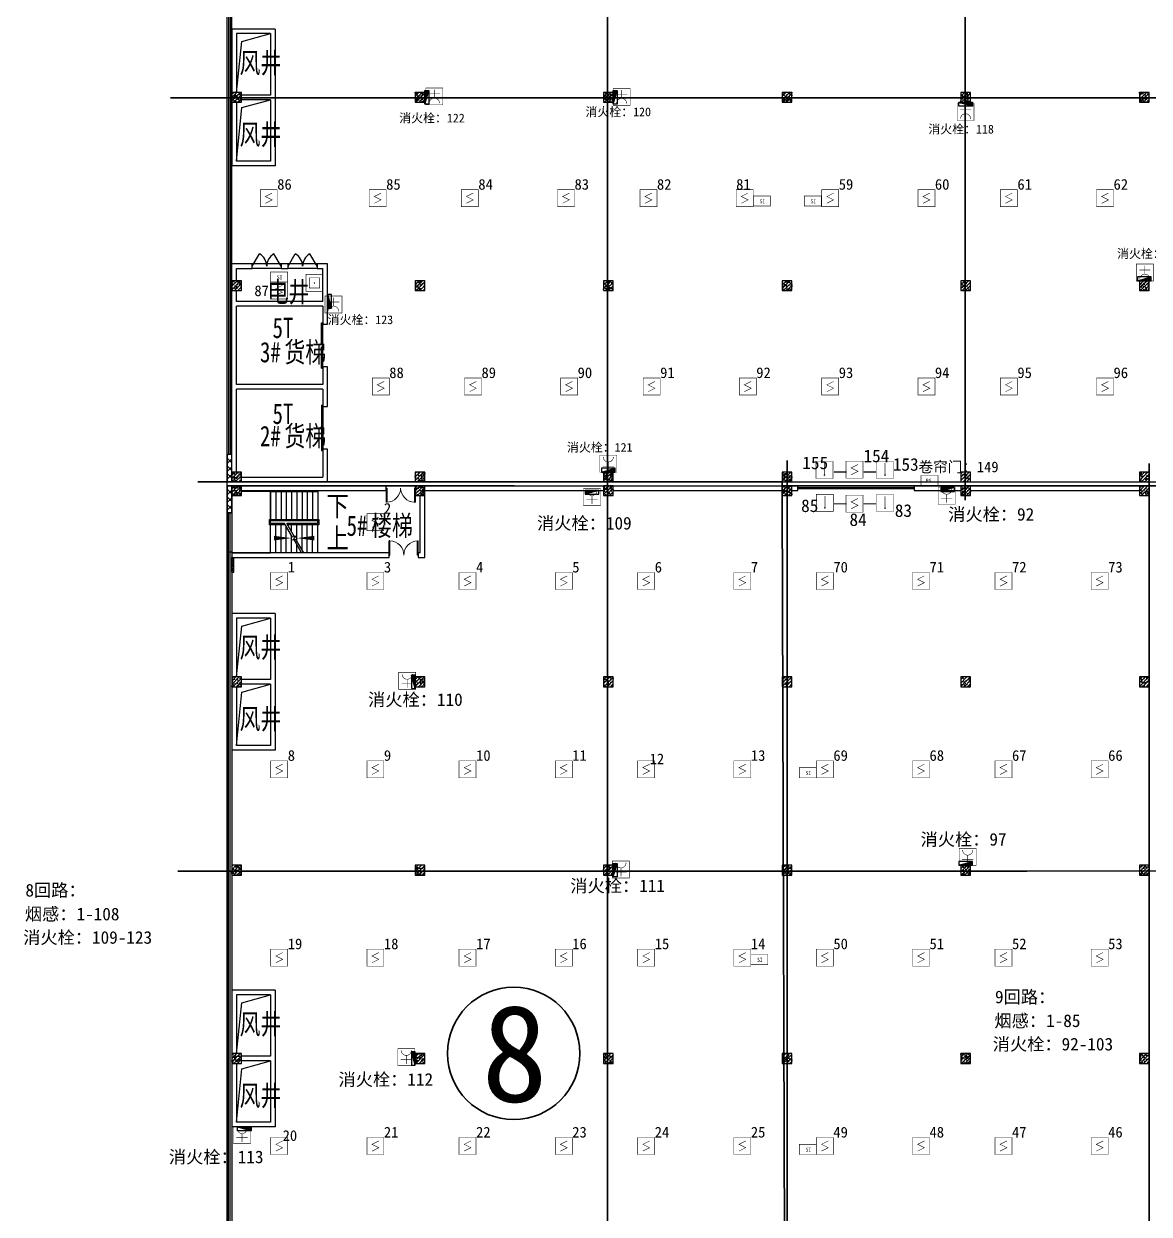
# Model space of a CAD drawing. Header units: millimetres. Extents: x -633009578 to 5705885, y -633235091 to 2571734.
# Drawn here: x 3271712 to 3329670, y 1886182 to 1947487 of the extents above; entities that cross this region are included whole.
import ezdxf

# ---------------------------------------------------------------- set-up
doc = ezdxf.new("R2010")
doc.units = ezdxf.units.MM
doc.header["$LTSCALE"] = 1000
doc.header["$MEASUREMENT"] = 0
doc.linetypes.add('DASH', pattern=[0.35, 0.25, -0.1])
doc.layers.get('0').update_dxf_attribs({"color": 9})
for name, color, linetype in [('000000000000电气', 7, 'Continuous'), ('3T_WOOD', 21, 'Continuous'), ('A-COLUM(柱)', 255, 'Continuous'), ('A-DOOR(门）', 4, 'Continuous'), ('A-F-AREA(计算)', 5, 'Continuous'), ('A-FLOR(看线)', 8, 'Continuous'), ('A-HATH(填充)', 8, 'Continuous'), ('A-OTHER(其它)', 192, 'Continuous'), ('A-STAR(楼梯)', 51, 'Continuous'), ('A-TEXT(房间)', 243, 'Continuous'), ('A-WALL(墙)', 255, 'Continuous'), ('A-WINDOW（窗）', 4, 'Continuous'), ('DIM_SYMB', 3, 'Continuous'), ('EQUIP_消火栓', 7, 'Continuous'), ('PUB_TEXT', 7, 'Continuous'), ('WALL', 9, 'Continuous'), ('设备-消防', 3, 'Continuous'), ('设备-照明', 3, 'Continuous')]:
    doc.layers.add(name, color=color, linetype=linetype)
doc.styles.add('_TCH', font='simhei.ttf', dxfattribs={"width": 0.75, "bigfont": 'hztxt.shx'})
doc.styles.add('_TCH_DIM', font='simhei.ttf', dxfattribs={"width": 0.8, "bigfont": 'hztxt.shx'})
doc.styles.add('IDQSTYLE', font='simhei.ttf', dxfattribs={"width": 0.707, "bigfont": 'hztxt.shx'})
doc.styles.get("Standard").update_dxf_attribs({"font": 'simhei.ttf', "bigfont": 'hztxt.shx'})
doc.styles.add('宋体', font='simhei.ttf')
pattern_1 = [(45, (850121.4751960391, 677977.5160347573), (-200.0002033111466, 200.0002033111467), []), (135, (850121.4751960391, 677977.5160347573), (-200.0002033111467, -200.0002033111466), [])]

# ---------------------------------------------------------------- blocks, each defined once
blk = doc.blocks.new('HC001224')
at = {"color": 0, "linetype": 'Continuous', "const_width": 0.2}
blk.add_lwpolyline([(-3.125, 3.125), (3.125, 3.125), (3.125, -3.125), (-3.125, -3.125)], close=True, dxfattribs=at)
blk.add_lwpolyline([(1.25, 1.875), (-1.25, 0.625), (1.25, -0.625), (-1.25, -1.875)], dxfattribs=at)
at = {"color": 0, "style": 'IDQSTYLE', "width": 0.7}
blk.add_attdef('PSFHATT', (5.125, -3.125), '', height=2.5, dxfattribs=at)
blk = doc.blocks.new('HC001552')
at = {"color": 0, "linetype": 'Continuous', "const_width": 0.2}
blk.add_lwpolyline([(-3.125, 3.125), (3.125, 3.125), (3.125, -3.125), (-3.125, -3.125)], close=True, dxfattribs=at)
blk.add_lwpolyline([(-1.875, 2.5, 0.1989123673796508), (-1.325825214724788, 1.174174785275256, 0.1989123673796632), (-1.010554351787499e-15, 0.625, 0.1989123673796561), (1.325825214724758, 1.174174785275198, 0.1989123673796527), (1.875, 2.5)], format="xyb", dxfattribs=at)
for points in [[(-1.4210854715202e-14, 0.625), (0, -2.5)], [(-2.062500000000007, -0.9375000000000071), (2.062499999999993, -0.9374999999999931)]]:
    blk.add_lwpolyline(points, dxfattribs=at)
at = {"color": 0, "style": 'IDQSTYLE', "width": 0.7}
blk.add_attdef('PSFHATT', (5.125, -3.125), '', height=2.5, dxfattribs=at)
blk = doc.blocks.new('HC001269')
at = {"color": 0, "linetype": 'Continuous', "const_width": 0.2}
for points in [[(-3.125, -3.125), (-3.125, 3.125), (3.125, 3.125), (3.125, -3.125), (-3.125, -3.125)], [(-1.875, -1.875), (-1.875, 1.875), (1.875, 1.875), (1.875, -1.875), (-1.875, -1.875)]]:
    blk.add_lwpolyline(points, dxfattribs=at)
at = {"color": 0, "linetype": 'Continuous', "const_width": 0.25}
blk.add_lwpolyline([(-0.125, 0, 1), (0.125, 0, 1)], format="xyb", close=True, dxfattribs=at)
at = {"color": 0, "style": 'IDQSTYLE', "width": 0.7}
blk.add_attdef('PSFHATT', (5.125, -3.125), '', height=2.5, dxfattribs=at)
blk = doc.blocks.new('HC001180')
at = {"color": 0, "linetype": 'Continuous', "const_width": 0.2}
blk.add_lwpolyline([(-3.125, 1.875000000000028), (3.125, 1.875000000000028), (3.125, -1.874999999999972), (-3.125, -1.874999999999972)], close=True, dxfattribs=at)
at = {"color": 0, "style": 'IDQSTYLE', "width": 0.7}
for tag, p in [('SI', (-0.7698887372055268, -0.8480397754184743)), ('PSFHATT', (5.125, -1.874999999999972))]:
    blk.add_attdef(tag, p, '', height=1.5, dxfattribs=at)
blk = doc.blocks.new('$TwtSys$00000434')
for p, q in [((-0.5, 0.5), (-0.5, -0.5)), ((-0.5, -0.5), (0.5, 0.5)), ((0.5, 0.5), (-0.5, 0.5)), ((0.5, -0.5), (0.5, 0.5)), ((-0.5, -0.5), (0.5, -0.5))]:
    blk.add_line(p, q)
blk.add_solid([(0.5, -0.5), (0.5, 0.5), (-0.5, -0.5)])
blk = doc.blocks.new('G$CD148DACB')
at = {"layer": 'EQUIP_消火栓', "xscale": 700, "zscale": 700}
for p, yscale, rotation in [((-123249.9999999939, 87200.00000878517), -200, 90.00000500895631), ((-113550.0000000098, 87200.00000878517), -200, 90.00000500895631), ((-95499.99999126606, 86851.05447504204), -200, 5.008956327514121e-06), ((-86299.99999126745, 77850.00000004284), 200, 359.9999949910436), ((-128259.9999692822, 76695.65580711048), 200, 269.9999949910436), ((-113899.9999912675, 68000.00000004284), 200, 359.9999949910436), ((-114751.9655451649, 66860.00003049383), 200, 179.9999949910437), ((-96424.40203800751, 66999.99996269494), 200, 179.9999949910437), ((-123950.0000000098, 57100.00000878517), 200, 89.99999499104369), ((-95499.99999126745, 47750.00000004284), 200, 359.9999949910436), ((-113550.0000000098, 47400.00000878517), -200, 90.00000500895631), ((-123950.0000000098, 37700.00000878517), 200, 89.99999499104369), ((-132657.0378904869, 34079.99996936275), -200, 5.008956320497412e-06)]:
    blk.add_blockref('$TwtSys$00000434', p, dxfattribs=dict(at, yscale=yscale, rotation=rotation))
blk = doc.blocks.new('$DorLib2D$00000002')
for p, q in [((-0.5, -5.684341886080802e-17), (-0.5000000000000007, 0.4875)), ((-0.4750000000000007, 0.4875), (-0.5000000000000007, 0.4875)), ((-0.475, -2.842170943040401e-17), (-0.4750000000000007, 0.4875)), ((0.475, -2.842170943040401e-17), (0.4750000000000007, 0.4875)), ((0.4750000000000007, 0.4875), (0.5000000000000007, 0.4875)), ((0.5, -5.684341886080802e-17), (0.5000000000000007, 0.4875)), ((-0.5, -5.684341886080802e-17), (-0.475, -2.842170943040401e-17)), ((0.5, -5.684341886080802e-17), (0.475, -2.842170943040401e-17))]:
    blk.add_line(p, q)
at = {"lineweight": 13}
for centre, start, end in [((-0.4875, -4.263256414560601e-17), 0, 88.53071641864632), ((0.4875, -4.263256414560601e-17), 91.4692835813537, 180)]:
    blk.add_arc(centre, 0.4875, start, end, dxfattribs=at)
blk = doc.blocks.new('$DorLib2D$00000231')
at = {"color": 0}
for p, q in [((-0.4999999999999947, 7.105427357601002e-15), (-0.2500000000000284, 0.4330127018921708)), ((0.5000000000000053, 7.105427357601002e-15), (0.250000000000032, 0.4330127018921708))]:
    blk.add_line(p, q, dxfattribs=at)
for centre, radius, start, end in [((-0.4999999999996803, 3.055333763768431e-13), 0.499999999999681, 0, 59.99999999996344), ((0.5000000000000426, -2.486899575160351e-14), 0.4999999999999835, 120.0000000000366, 180)]:
    blk.add_arc(centre, radius, start, end, dxfattribs=at)
blk = doc.blocks.new('$DorLib2D$00000213')
at = {"color": 0, "linetype": 'DASH', "const_width": 0.02}
blk.add_lwpolyline([(0.5, 3.552713678800501e-15), (-0.5, 3.552713678800501e-15)], dxfattribs=at)
blk = doc.blocks.new('$DORLIB2D$00000127')
at = {"color": 0}
for points in [[(-0.5333333333328483, 0.7948983154366971), (-0.5333333333328483, 0.690405644187237)], [(-0.03333333333284827, 0.7948983154366971), (-0.5333333333328483, 0.7948983154366971)], [(-0.03333333333284827, 0.690405644187237), (-0.5333333333328483, 0.690405644187237)], [(-0.03333333333284827, 0.7948983154366971), (-0.03333333333284827, 0.690405644187237)], [(0.5333333333328483, 0.7948983154366971), (0.03333333333284827, 0.7948983154366971)], [(0.03333333333284827, 0.7948983154366971), (0.03333333333284827, 0.690405644187237)], [(0.5333333333328483, 0.690405644187237), (0.03333333333284827, 0.690405644187237)], [(0.5333333333328483, 0.7948983154366971), (0.5333333333328483, 0.690405644187237)], [(0.5, 0.4999999999999858), (-0.5, 0.4999999999999858)]]:
    blk.add_lwpolyline(points, dxfattribs=at)
blk = doc.blocks.new('$TCHSYS$WIN2D')
for p, q in [((-0.5, 0.5), (0.5, 0.5)), ((-0.5, 0.5), (-0.4999999999999999, -0.5)), ((0.5, 0.5), (0.4999999999999998, -0.5)), ((0.5, 0.1666666666666666), (-0.5, 0.1666666666666666)), ((0.5, -0.1666666666666667), (-0.5, -0.1666666666666667)), ((-0.4999999999999999, -0.5), (0.5, -0.5))]:
    blk.add_line(p, q)
blk = doc.blocks.new('_FZH')
h = blk.add_hatch()
h.set_pattern_fill('钢筋混凝土', color=256, scale=0.1, style=0)
h.set_pattern_definition([(45, (0, 0), (-0.1767766952966369, 0.1767766952966369), []), (50, (0, 0), (0.7172601826007535, -0.06275213498259512), [0.07500000000000001, -0.8250000000000001]), (355, (0, 0), (-0.138751333613, 0.7521921337000119), [0.06, -0.66]), (100.4514, (0.05977168000000001, -0.00522934), (0.5785093817140216, 0.6894395420609536), [0.06374019, -0.701142112]), (46.1842, (0, 0.2), (1.067241048625645, -0.1655190143290181), [0.1125, -1.2375]), (96.6356, (0.088936745, 0.186206693), (0.9346627055487033, 0.9741178709004418), [0.095610288, -1.051713]), (351.1842, (0, 0.2), (0.9346619451336272, 0.9741186009253247), [0.09000000000000001, -0.9900000000000001]), (21, (0.1, 0.15), (0.5969070521184617, -0.4026188906653388), [0.07500000000000001, -0.8250000000000001]), (326, (0.1, 0.15), (0.2433153319215824, 0.7251500450468529), [0.06, -0.66]), (71.4514, (0.149742233, 0.116448394), (0.84022262858149, 0.3225304967099524), [0.06374019, -0.701142112]), (37.50000000000001, (0, 0), (0.01215985531729062, 0.3328938538313115), [0, -0.652, 0, -0.67, 0, -0.6625000000000001]), (7.499999999999999, (0, 0), (0.2630695374421486, 0.3944117118823603), [0, -0.382, 0, -0.637, 0, -0.2525]), (-32.5, (-0.223, 0), (0.533822436172409, -0.02255487173437976), [0, -0.25, 0, -0.78, 0, -1.035]), (-42.5, (-0.323, 0), (0.5831861693423862, 0.1001049823323177), [0, -0.325, 0, -0.518, 0, -0.735])])
h.paths.add_polyline_path([(-0.5, -0.5), (0.5, -0.5), (0.5, 0.5), (-0.5, 0.5)])
blk.add_lwpolyline([(-0.5, -0.5), (0.5, -0.5), (0.5, 0.5), (-0.5, 0.5)], close=True)
blk = doc.blocks.new('HC001178')
at = {"color": 0, "linetype": 'Continuous', "const_width": 0.2}
blk.add_lwpolyline([(-3.125, 1.875000000000028), (3.125, 1.875000000000028), (3.125, -1.874999999999972), (-3.125, -1.874999999999972)], close=True, dxfattribs=at)
at = {"color": 0, "style": 'IDQSTYLE', "width": 0.7}
for tag, p in [('RS', (-1.280014711239502, -0.7956533462629629)), ('PSFHATT', (5.125, -1.874999999999972))]:
    blk.add_attdef(tag, p, '', height=1.5, dxfattribs=at)
blk = doc.blocks.new('HC001223')
at = {"color": 0, "linetype": 'Continuous', "const_width": 0.2}
blk.add_lwpolyline([(-3.125, 3.125), (3.125, 3.125), (3.125, -3.125), (-3.125, -3.125)], close=True, dxfattribs=at)
blk.add_lwpolyline([(0, 2.5), (0, -1.875)], dxfattribs=at)
at = {"color": 0, "linetype": 'Continuous', "const_width": 0.3}
blk.add_lwpolyline([(-0.15, -1.875, 1), (0.15, -1.875, 1)], format="xyb", close=True, dxfattribs=at)
at = {"color": 0, "style": 'IDQSTYLE', "width": 0.7}
blk.add_attdef('PSFHATT', (5.125, -3.125), '', height=2.5, dxfattribs=at)

msp = doc.modelspace()

# ---------------------------------------------------------------- hatches: boundary and pattern name
at = {"layer": 'A-HATH(填充)'}
h = msp.add_hatch(dxfattribs=at)
h.set_pattern_fill('多孔材料', color=256, scale=100, style=0)
h.set_pattern_definition(pattern_1)
h.paths.add_polyline_path([(3282419.994031749, 1923899.596922424), (3282419.994031745, 1925299.596922107), (3282179.994031744, 1925299.596922107), (3282179.994031749, 1923899.596922424)])
h = msp.add_hatch(dxfattribs=at)
h.set_pattern_fill('多孔材料', color=256, scale=100, style=0)
h.set_pattern_definition(pattern_1)
h.paths.add_polyline_path([(3282179.994031749, 1923699.596922424), (3282179.994031746, 1922299.596922615), (3282419.994031745, 1922299.596922615), (3282419.994031749, 1923699.596922424)])
h = msp.add_hatch(dxfattribs=at)
h.set_pattern_fill('多孔材料', color=256, scale=50, style=0)
h.set_pattern_definition([(45, (850021.4751960391, 677977.5160347573), (-100.0001016555733, 100.0001016555733), []), (135, (850021.4751960391, 677977.5160347573), (-100.0001016555733, -100.0001016555733), [])])
h.paths.add_polyline_path([(3282519.994032008, 1919249.596924868), (3282519.994031978, 1920009.596922242), (3282419.994031978, 1920009.596922238), (3282419.994032008, 1919249.596924864)])

# ---------------------------------------------------------------- linework, layer by layer
at = {"layer": '000000000000电气', "color": 4, "lineweight": 35}
for p, q in [((3320191.595523163, 1955275.984281542), (3320191.595523163, 1930648.671894973)), ((3301768.505206366, 1949821.454050158), (3301768.505206366, 1931726.016170191)), ((3279272.024018228, 1943672.381055787), (3334939.91975548, 1943672.381055787)), ((3301768.505206366, 1931726.016170191), (3301768.505206366, 1901253.024333184)), ((3320191.595523163, 1930648.671894973), (3320191.595523163, 1922947.855243737)), ((3311019.994031749, 1922513.588045551), (3311019.994031749, 1924989.804281594)), ((3329669.994031749, 1921637.509235265), (3329669.994031749, 1924845.691117434)), ((3311019.994031749, 1917585.449805898), (3311019.994031749, 1922513.588045551)), ((3329669.994031749, 1919327.007413559), (3329669.994031749, 1921637.509235265)), ((3329669.994031749, 1911088.180411524), (3329669.994031749, 1919327.007413559)), ((3311019.994031749, 1906180.650001972), (3311019.994031749, 1917585.449805898)), ((3329669.994031749, 1900889.642531987), (3329669.994031749, 1911088.180411524)), ((3311019.994031749, 1895972.026205444), (3311019.994031749, 1906180.650001972)), ((3279652.099787765, 1903853.878821953), (3301768.505206366, 1903853.878821953)), ((3301054.094122162, 1903853.878821953), (3323374.793357039, 1903853.878821953)), ((3323374.793357039, 1903853.878821953), (3357629.994031756, 1903899.596922424)), ((3301768.505206366, 1901253.024333184), (3301768.505206366, 1887701.803702415)), ((3329669.994031749, 1886709.798108694), (3329669.994031749, 1900889.642531987)), ((3311019.994031749, 1889341.565516085), (3311019.994031749, 1895972.026205444)), ((3311019.994031749, 1884749.596922424), (3311019.994031749, 1889341.565516085)), ((3301768.505206366, 1887701.803702415), (3301768.505206366, 1884493.531219833)), ((3329669.994031749, 1884499.596922424), (3329669.994031749, 1886709.798108694))]:
    msp.add_line(p, q, dxfattribs=at)
at = {"layer": '000000000000电气', "color": 1, "lineweight": 35}
for p, q in [((3288048.173795367, 1923899.596922424), (3280666.719421943, 1923899.596922424)), ((3310769.994031749, 1923899.596922424), (3288048.173795367, 1923899.596922424)), ((3310776.026490426, 1921313.29349477), (3310769.994031749, 1923899.596922424)), ((3296969.994031977, 1923699.596922258), (3282179.994031749, 1923699.596922424)), ((3335382.846699126, 1923699.596919579), (3310769.994031749, 1923699.596922424)), ((3310769.994031749, 1923199.596922424), (3310899.994031562, 1882549.596922615))]:
    msp.add_line(p, q, dxfattribs=at)
at = {"layer": '000000000000电气', "color": 2, "lineweight": 35}
msp.add_circle((3296944.309400801, 1894462.639970525), 3410.082341603003, dxfattribs=at)
at = {"layer": 'A-DOOR(门）'}
for p, q in [((3284969.994031803, 1935119.596922424), (3283469.994031803, 1935119.596922424)), ((3284969.994031803, 1934879.596922424), (3283469.994031803, 1934879.596922424)), ((3286819.994031774, 1935119.596922424), (3285319.994031774, 1935119.596922424)), ((3286819.994031774, 1934879.596922424), (3285319.994031774, 1934879.596922424))]:
    msp.add_line(p, q, dxfattribs=at)
at = {"layer": 'A-F-AREA(计算)'}
msp.add_lwpolyline([(3282179.971570265, 1991839.59697076), (3416459.971570265, 1991839.59697076), (3416459.971570265, 1855759.59697076), (3282179.971570265, 1855759.59697076)], close=True, dxfattribs=at)
at = {"layer": 'A-FLOR(看线)'}
for points in [[(3282919.994031749, 1923899.596922424), (3349219.994031749, 1923899.596922424)], [(3349219.994031747, 1923699.596923012), (3311269.994032061, 1923699.596913596)]]:
    msp.add_lwpolyline(points, dxfattribs=at)
at = {"layer": 'A-OTHER(其它)'}
for points in [[(3282659.994031688, 1943949.596922453), (3282945.924331985, 1946569.748718478), (3284419.994031774, 1946979.596922431)], [(3282659.994031697, 1940419.596922328), (3282945.924331528, 1943169.748718509), (3284419.994031317, 1943579.596922462)], [(3282659.994031688, 1913849.596922453), (3282945.924331985, 1916469.748718478), (3284419.994031774, 1916879.596922431)], [(3282659.994031697, 1910319.596922328), (3282945.924331528, 1913069.748718509), (3284419.994031317, 1913479.596922462)], [(3282659.994031688, 1894449.596922453), (3282945.924331985, 1897069.748718478), (3284419.994031774, 1897479.596922431)], [(3282659.994031697, 1890919.596922328), (3282945.924331528, 1893669.748718509), (3284419.994031317, 1894079.596922462)]]:
    msp.add_lwpolyline(points, dxfattribs=at)
at = {"layer": 'A-STAR(楼梯)'}
for p, q in [((3282419.994031915, 1923199.596922453), (3282419.994032023, 1920249.596922266)), ((3284419.994032023, 1923399.596922266), (3282919.994031977, 1923399.596922453)), ((3284419.994032023, 1923399.596922266), (3286849.994032023, 1923399.596922266)), ((3284419.994032023, 1923399.596922266), (3284419.994031977, 1921959.596922472)), ((3284419.994031699, 1921959.596922472), (3284419.994032023, 1923399.596922266)), ((3284689.994032023, 1923399.596922266), (3284689.994031977, 1921959.596922472)), ((3284959.994032023, 1923399.596922266), (3284959.994031977, 1921959.596922472)), ((3285229.994032023, 1923399.596922266), (3285229.994031977, 1921959.596922472)), ((3285499.994032023, 1923399.596922266), (3285499.994031977, 1921959.596922472)), ((3285769.994032023, 1923399.596922266), (3285769.994032302, 1921959.596922472)), ((3286039.994032023, 1923399.596922266), (3286039.994031977, 1921959.596922472)), ((3286309.994032023, 1923399.596922266), (3286309.994032302, 1921959.596922472)), ((3286579.994032023, 1923399.596922266), (3286579.994031977, 1921959.596922472)), ((3286849.994032023, 1923399.596922266), (3286849.994031977, 1921959.596922472)), ((3284359.99403207, 1921689.596922174), (3284359.99403207, 1921959.59692237)), ((3284359.99403207, 1921959.59692237), (3286909.99403207, 1921959.59692237)), ((3286909.99403207, 1921959.59692237), (3286909.99403207, 1921689.596922174)), ((3285178.887320137, 1921689.59692228), (3284359.99403207, 1921689.596922174)), ((3284419.994032023, 1921899.596922266), (3286849.994032023, 1921899.596922266)), ((3284419.99403207, 1921749.59692237), (3284419.99403207, 1921899.596922174)), ((3284419.99403207, 1921899.596922174), (3286849.99403207, 1921899.596922174)), ((3284419.994032069, 1921749.596922264), (3284419.99403189, 1921899.596926741)), ((3285144.24630402, 1921749.596922264), (3284419.994032023, 1921749.596922266)), ((3285144.24630402, 1921749.596922264), (3284419.99403207, 1921749.59692237)), ((3284419.994032023, 1920249.596922266), (3284419.994031977, 1921689.59692228)), ((3284419.994032023, 1920249.596922266), (3284419.994032069, 1921689.59692228)), ((3284689.994032023, 1920249.596922266), (3284689.994031977, 1921689.59692228)), ((3284959.994032023, 1920249.596922266), (3284959.994031977, 1921689.59692228)), ((3285550.05346215, 1921046.718304802), (3285144.246303447, 1921749.596922264)), ((3285229.994032023, 1920249.596922266), (3285229.994031964, 1921601.077500723)), ((3286849.994032023, 1921749.596922266), (3285259.716356889, 1921749.596922264)), ((3285650.05346232, 1921073.513224091), (3285259.716357065, 1921749.596922264)), ((3286849.99403207, 1921749.59692237), (3285259.716356889, 1921749.596922264)), ((3286909.99403207, 1921689.596922174), (3285294.357373041, 1921689.59692228)), ((3285499.994031969, 1921333.423781228), (3285499.994031977, 1921689.59692228)), ((3285769.994031982, 1920865.770062904), (3285769.994031977, 1921689.59692228)), ((3286039.994031994, 1920398.116344672), (3286039.994031977, 1921689.59692228)), ((3286309.994032023, 1920249.596922266), (3286309.994031977, 1921689.59692228)), ((3286579.994032023, 1920249.596922266), (3286579.994032302, 1921689.59692228)), ((3286849.99403207, 1921899.596922174), (3286849.99403207, 1921749.59692237)), ((3286849.994032023, 1921749.596922266), (3286849.994032023, 1921899.596922266)), ((3286849.994032023, 1920249.596922266), (3286849.994031977, 1921689.59692228)), ((3285499.994032023, 1920249.596922266), (3285499.994031976, 1921133.423782317)), ((3285730.453447483, 1921095.056337726), (3285550.05346215, 1921046.718304802)), ((3285557.561213116, 1920889.011396287), (3285730.453447483, 1921095.056337726)), ((3285729.912763645, 1920935.192856736), (3285557.561213116, 1920889.011396287)), ((3286010.271706792, 1920249.596922264), (3285629.912763442, 1920908.397937438)), ((3286125.741760827, 1920249.596922264), (3285729.912763645, 1920935.192856736)), ((3282419.994032023, 1920249.596922266), (3284419.994032023, 1920249.596922266)), ((3286010.271707202, 1920249.596922264), (3284419.994032023, 1920249.596922266)), ((3285769.994032023, 1920249.596922266), (3285769.994031988, 1920665.770063771)), ((3286849.994032023, 1920249.596922266), (3286125.741760471, 1920249.596922264))]:
    msp.add_line(p, q, dxfattribs=at)
at = {"layer": 'A-WALL(墙)'}
for p, q in [((3282419.994031732, 1947219.596922261), (3282419.994031793, 1943949.596922452)), ((3284659.994031765, 1947219.596922261), (3282419.994031732, 1947219.596922261)), ((3284659.994031765, 1947219.596922261), (3284659.994031749, 1943699.596922446)), ((3282659.994031735, 1946979.596922264), (3282659.994031687, 1943949.596922453)), ((3284419.994031619, 1946979.596922264), (3282659.994031735, 1946979.596922264)), ((3284419.994031619, 1946979.596922264), (3284419.994031619, 1943819.596922372)), ((3282419.994031764, 1943449.596922453), (3282419.994031724, 1940179.596922452)), ((3282659.994031686, 1943449.596922453), (3282659.994031724, 1940419.596922449)), ((3284419.994031619, 1943819.596922372), (3282919.994031977, 1943819.596922297)), ((3284419.994031758, 1943579.596922375), (3282919.994031977, 1943579.596922366)), ((3284419.994031758, 1943579.596922375), (3284419.994031758, 1940419.596922449)), ((3284659.994031749, 1943699.596922446), (3284659.994031756, 1940179.596922452)), ((3284419.994031758, 1940419.596922449), (3282659.994031724, 1940419.596922449)), ((3284659.994031756, 1940179.596922452), (3282419.994031724, 1940179.596922452)), ((3282419.994031539, 1934249.596922453), (3282419.994031566, 1935119.59692251)), ((3283469.994031997, 1935119.596922506), (3282419.994031566, 1935119.59692251)), ((3282659.994031557, 1934249.596922453), (3282659.994031566, 1934879.596922418)), ((3282659.994031566, 1934879.596922418), (3283469.994031996, 1934879.596922522)), ((3283469.994031996, 1934879.596922522), (3283469.994031997, 1935119.596922506)), ((3285319.994031996, 1935119.596922506), (3284969.994031996, 1935119.596922506)), ((3284969.994031996, 1935119.596922506), (3284969.994031997, 1934879.596922522)), ((3284969.994031997, 1934879.596922522), (3285319.994031996, 1934879.596922522)), ((3285319.994031996, 1934879.596922522), (3285319.994031996, 1935119.596922506)), ((3287359.994031864, 1935119.59692251), (3286819.994031997, 1935119.596922506)), ((3286819.994031997, 1935119.596922506), (3286819.994031996, 1934879.596922522)), ((3286819.994031996, 1934879.596922522), (3287119.99403203, 1934879.596922418)), ((3287119.99403203, 1933189.596923184), (3287119.99403203, 1934879.596922418)), ((3287359.994032043, 1933069.596923123), (3287359.994031864, 1935119.59692251)), ((3282419.994031809, 1933069.596923123), (3282419.994031723, 1933749.596922452)), ((3282659.994031903, 1933189.596923184), (3282659.994031852, 1933749.596922453)), ((3282419.994031809, 1928799.596922624), (3282419.994031809, 1933069.596923123)), ((3287119.99403203, 1933189.596923184), (3282659.994031903, 1933189.596923184)), ((3282659.994031793, 1928919.596922661), (3282659.994031793, 1932949.596923117)), ((3287119.994032027, 1932949.596923117), (3282659.994031793, 1932949.596923117)), ((3287119.994032027, 1932949.596923117), (3287119.994032075, 1932019.596922107)), ((3287359.994031999, 1932019.596922107), (3287359.994032043, 1933069.596923123)), ((3287119.994032075, 1932019.596922107), (3287359.994031999, 1932019.596922107)), ((3287359.994032, 1929819.596922615), (3287119.994032076, 1929819.596922615)), ((3287119.994032076, 1929819.596922615), (3287119.994032028, 1928919.596922661)), ((3287359.994032044, 1928799.596922624), (3287359.994032, 1929819.596922615)), ((3282419.994031809, 1924399.596922424), (3282419.994031809, 1928799.596922624)), ((3287119.994032028, 1928919.596922661), (3282659.994031793, 1928919.596922661)), ((3282659.994031809, 1924399.596922424), (3282659.994031882, 1928679.596922581)), ((3287119.994031998, 1928679.596922581), (3282659.994031882, 1928679.596922581)), ((3287119.994031998, 1928679.596922581), (3287119.994032074, 1927779.596922615)), ((3287359.994032, 1927779.596922615), (3287359.994032044, 1928799.596922624)), ((3287119.994032074, 1927779.596922615), (3287359.994032, 1927779.596922615)), ((3287359.994031976, 1925579.596923124), (3287119.994032074, 1925579.596923124)), ((3287119.994032074, 1925579.596923124), (3287119.994031999, 1924139.596922523)), ((3287359.99403199, 1923899.596922428), (3287359.994031976, 1925579.596923124)), ((3282919.994031977, 1924139.596922452), (3287119.994031999, 1924139.596922523)), ((3282919.994031976, 1923899.596922446), (3287359.99403199, 1923899.596922428)), ((3290369.994031996, 1923699.596922261), (3282919.994031749, 1923699.596922262)), ((3282919.994031749, 1923459.596922262), (3290369.994031996, 1923459.596922261)), ((3290369.994031996, 1923459.596922261), (3290369.994031996, 1923699.596922261)), ((3292129.99403162, 1920249.596922266), (3292129.994031585, 1923199.596922453)), ((3292369.994031977, 1923699.596922221), (3301569.994031977, 1923699.596922295)), ((3292369.994031619, 1923459.596922221), (3301569.994031977, 1923459.596922226)), ((3292369.994031619, 1920009.596922258), (3292369.994031714, 1923199.596922453)), ((3302069.994031977, 1923699.596922261), (3310769.994031977, 1923699.596922264)), ((3302069.994031977, 1923459.596922261), (3310769.994031977, 1923459.596922258)), ((3311569.994031996, 1923699.596922261), (3311269.994031976, 1923699.596921891)), ((3311269.994031976, 1923459.596922), (3311569.994031996, 1923459.596922261)), ((3311569.994031996, 1923459.596922261), (3311569.994031996, 1923699.596922261)), ((3319969.994031977, 1923699.596922276), (3317569.994031996, 1923699.596922261)), ((3317569.994031996, 1923699.596922261), (3317569.994031996, 1923459.596922261)), ((3317569.994031996, 1923459.596922261), (3319969.994031977, 1923459.596922254)), ((3320469.994031977, 1923699.596922261), (3329169.994031977, 1923699.596922266)), ((3320469.994031977, 1923459.596922261), (3329169.994031977, 1923459.59692226)), ((3290529.994031488, 1920249.596922275), (3282419.994031976, 1920249.596922242)), ((3282419.994031976, 1920249.596922242), (3282419.994031976, 1920009.596922242)), ((3290529.994031488, 1920009.59692229), (3290529.994031488, 1920249.596922275)), ((3292129.99403162, 1920249.596922266), (3292029.994031488, 1920249.596922279)), ((3292029.994031488, 1920249.596922279), (3292029.994031489, 1920009.596922292)), ((3282419.994031976, 1920009.596922242), (3290529.994031488, 1920009.59692229)), ((3282419.994032008, 1919249.596924864), (3282419.994031978, 1920009.596922238)), ((3282419.994031978, 1920009.596922238), (3282519.994031978, 1920009.596922242)), ((3282519.994032008, 1919249.596924868), (3282519.994031978, 1920009.596922242)), ((3292029.994031489, 1920009.596922292), (3292369.994031619, 1920009.596922258)), ((3282419.994032008, 1919249.596924864), (3282519.994032008, 1919249.596924868)), ((3282419.994031736, 1917119.596922409), (3282419.994031795, 1913849.596922453)), ((3284659.994031768, 1917119.596922409), (3282419.994031736, 1917119.596922409)), ((3284659.994031768, 1917119.596922409), (3284659.994031749, 1913599.596922446)), ((3282659.994031738, 1916879.596922413), (3282659.994031664, 1913849.596922453)), ((3284419.994031766, 1916879.596922412), (3282659.994031738, 1916879.596922413)), ((3284419.994031766, 1916879.596922412), (3284419.994031767, 1913719.596922409)), ((3282419.994031643, 1913349.596922453), (3282419.994031727, 1910079.596922342)), ((3282659.994031796, 1913349.596922453), (3282659.994031727, 1910319.596922339)), ((3284419.994031767, 1913719.596922409), (3282919.994031977, 1913719.596922498)), ((3284419.994031758, 1913479.596922411), (3282919.994031977, 1913479.596922255)), ((3284419.994031758, 1913479.596922411), (3284419.994031758, 1910319.596922339)), ((3284659.994031749, 1913599.596922446), (3284659.994031756, 1910079.596922342)), ((3284419.994031758, 1910319.596922339), (3282659.994031727, 1910319.596922339)), ((3284659.994031756, 1910079.596922342), (3282419.994031727, 1910079.596922342)), ((3282419.994031738, 1897719.596922418), (3282419.994031711, 1894449.596922453)), ((3284659.994031628, 1897719.596922418), (3282419.994031738, 1897719.596922418)), ((3282659.994031741, 1897479.596922421), (3282659.994031728, 1894449.596922453)), ((3284419.994031769, 1897479.596922421), (3282659.994031741, 1897479.596922421)), ((3284419.994031769, 1897479.596922421), (3284419.99403177, 1894319.596922345)), ((3284659.994031628, 1897719.596922418), (3284659.994031749, 1894199.596922446)), ((3282419.994031788, 1893949.596922453), (3282419.99403173, 1890679.596922342)), ((3282659.994031804, 1893949.596922453), (3282659.99403173, 1890919.596922339)), ((3284419.99403177, 1894319.596922345), (3282919.994031977, 1894319.596922256)), ((3284419.994031758, 1894079.596922348), (3282919.994031977, 1894079.59692226)), ((3284419.994031758, 1894079.596922348), (3284419.994031758, 1890919.596922339)), ((3284659.994031749, 1894199.596922446), (3284659.994031756, 1890679.596922342)), ((3284659.994031756, 1890679.596922342), (3282419.99403173, 1890679.596922342)), ((3284419.994031758, 1890919.596922339), (3282659.99403173, 1890919.596922339))]:
    msp.add_line(p, q, dxfattribs=at)
at = {"layer": 'A-WINDOW（窗）'}
msp.add_line((3282179.994033978, 1920299.596922107), (3282419.994034251, 1920299.596922374), dxfattribs=at)
at = {"layer": 'DIM_SYMB'}
for points in [[(3286984.994032023, 1922649.596922266, 0, 0, 0), (3283419.994032023, 1922649.596922266, 0, 0, 0), (3283419.994032023, 1920999.596922266, 0, 0, 0), (3285499.994032023, 1920999.596922266, 0, 240.0000000000001, 0), (3284599.994032023, 1920999.596922266, 0, 0, 0)], [(3286984.994032023, 1920999.596922266, 0, 0, 0), (3285769.994032023, 1920999.596922266, 0, 240.0000000000001, 0), (3286669.994032023, 1920999.596922266, 0, 0, 0)]]:
    msp.add_lwpolyline(points, format="xyseb", dxfattribs=at)
at = {"layer": 'WALL'}
for p, q in [((3282419.994031745, 1925299.596922107), (3282179.994031744, 1925299.596922107)), ((3282179.994031744, 1925299.596922107), (3282179.994031749, 1923899.596922424)), ((3282419.994031749, 1923899.596922424), (3282419.994031745, 1925299.596922107)), ((3282179.994031749, 1923899.596922424), (3282419.994031749, 1923899.596922424)), ((3282179.994031749, 1923699.596922424), (3282179.994031746, 1922299.596922615)), ((3282419.994031749, 1923699.596922424), (3282179.994031749, 1923699.596922424)), ((3282419.994031745, 1922299.596922615), (3282419.994031749, 1923699.596922424)), ((3282179.994031746, 1922299.596922615), (3282419.994031745, 1922299.596922615))]:
    msp.add_line(p, q, dxfattribs=at)
at = {"layer": '设备-照明', "color": 6, "const_width": 60}
for points in [[(3313444.724257182, 1924408.324540059), (3314081.788266083, 1924408.324540059)], [(3315593.852274984, 1924408.324540059), (3314956.788266083, 1924408.324540059)], [(3313444.724257182, 1922769.265450627), (3314081.788266083, 1922769.265450627)], [(3315593.852274984, 1922769.265450627), (3314956.788266083, 1922769.265450627)]]:
    msp.add_lwpolyline(points, dxfattribs=at)

# ---------------------------------------------------------------- block references
at = {"layer": '3T_WOOD'}
msp.add_blockref('G$CD148DACB', (3415719.994031765, 1856499.596922423), dxfattribs=at)
at = {"layer": 'A-COLUM(柱)', "xscale": 500, "yscale": 500, "zscale": 500}
for p in [(3282669.994031765, 1943699.596922424), (3292119.994031765, 1943699.596922424), (3301819.994031749, 1943699.596922424), (3311019.994031749, 1943699.596922424), (3320219.994031749, 1943699.596922424), (3329419.994031749, 1943699.596922424), (3282669.994031749, 1933999.596922424), (3292119.994031749, 1933999.596922424), (3301819.994031749, 1933999.596922424), (3311019.994031749, 1933999.596922424), (3320219.994031749, 1933999.596922424), (3329419.994031749, 1933999.596922424), (3282669.994031749, 1924149.596922424), (3292119.994031749, 1924149.596922424), (3301819.994031749, 1924149.596922424), (3311019.994031749, 1924149.596922424), (3320219.994031749, 1924149.596922424), (3329419.994031749, 1924149.596922424), (3282669.994031749, 1923449.596922424), (3292119.994031749, 1923449.596922424), (3301819.994031749, 1923449.596922424), (3311019.994031749, 1923449.596922424), (3320219.994031749, 1923449.596922424), (3329419.994031749, 1923449.596922424), (3282669.994031749, 1913599.596922424), (3292119.994031749, 1913599.596922424), (3301819.994031749, 1913599.596922424), (3311019.994031749, 1913599.596922424), (3320219.994031749, 1913599.596922424), (3329419.994031749, 1913599.596922424), (3282669.994031749, 1903899.596922424), (3292119.994031749, 1903899.596922424), (3301819.994031749, 1903899.596922424), (3311019.994031749, 1903899.596922424), (3320219.994031749, 1903899.596922424), (3329419.994031749, 1903899.596922424), (3282669.994031749, 1894199.596922424), (3292119.994031749, 1894199.596922424), (3301819.994031749, 1894199.596922424), (3311019.994031749, 1894199.596922424), (3320219.994031749, 1894199.596922424), (3329419.994031749, 1894199.596922424)]:
    msp.add_blockref('_FZH', p, dxfattribs=at)
at = {"layer": 'A-DOOR(门）', "extrusion": (0, 0, -1)}
for name, p, xscale, yscale, zscale in [('$DorLib2D$00000231', (-3284219.994031803, 1934999.596922424), -1500, 1500, 1500), ('$DorLib2D$00000231', (-3286069.994031774, 1934999.596922424), -1500, 1500, 1500), ('$DorLib2D$00000213', (-3314569.994031978, 1923579.596922262), 6000, 6000, 6000), ('$DorLib2D$00000002', (-3291279.994031646, 1920129.596922242), 1500, 1500, 1500)]:
    msp.add_blockref(name, p, dxfattribs=dict(at, xscale=xscale, yscale=yscale, zscale=zscale))
at = {"layer": 'A-DOOR(门）', "extrusion": (0, 0, -1), "xscale": 2200, "yscale": 240, "zscale": 2200, "rotation": 269.9999999999876}
msp.add_blockref('$DORLIB2D$00000127', (-3287239.994032043, 1930919.596922352), dxfattribs=at)
at = {"layer": 'A-DOOR(门）'}
for name, p, xscale, yscale, zscale, rotation in [('$DORLIB2D$00000127', (3287239.994032044, 1926679.596922761), 2200, 240, 2200, 90.00000000000557), ('$DorLib2D$00000002', (3291119.994032004, 1923579.596922262), -1500, 1500, 1500, 180)]:
    msp.add_blockref(name, p, dxfattribs=dict(at, xscale=xscale, yscale=yscale, zscale=zscale, rotation=rotation))
at = {"layer": 'A-WINDOW（窗）', "extrusion": (0, 0, -1), "xscale": 52000, "yscale": 240, "zscale": 52000, "rotation": 90.00000000000001}
msp.add_blockref('$TCHSYS$WIN2D', (-3282299.994031749, 1951299.596922467), dxfattribs=at)
at = {"layer": 'A-WINDOW（窗）', "xscale": 52000, "yscale": 240, "zscale": 52000, "rotation": 270}
msp.add_blockref('$TCHSYS$WIN2D', (3282299.994031749, 1896299.596922374), dxfattribs=at)
at = {"layer": '设备-消防', "xscale": 140, "yscale": 140, "zscale": 140, "rotation": 180}
for name, p in [('HC001552', (3292855.895743423, 1943749.092563964)), ('HC001552', (3302503, 1943730.777842244)), ('HC001552', (3320214.993989442, 1942942.707923521)), ('HC001224', (3284325.768891764, 1938506.212046199)), ('HC001224', (3289934.767846846, 1938506.212046199)), ('HC001224', (3294682.971814688, 1938506.212046199)), ('HC001224', (3299634.767846846, 1938506.212046199)), ('HC001224', (3303882.971814688, 1938506.212046199)), ('HC001224', (3308834.767846846, 1938506.212046199)), ('HC001224', (3313244.471814688, 1938506.212046199)), ('HC001224', (3318196.267846846, 1938506.212046199)), ('HC001224', (3322444.471814688, 1938506.212046199)), ('HC001224', (3327396.267846846, 1938506.212046199)), ('HC001552', (3329447.5, 1934680)), ('HC001224', (3284858.5, 1933755)), ('HC001552', (3287665, 1933034)), ('HC001224', (3290096.267846846, 1928806.212046199)), ('HC001224', (3294844.471814688, 1928806.212046199)), ('HC001224', (3299796.267846846, 1928806.212046199)), ('HC001224', (3304044.471814688, 1928806.212046199)), ('HC001224', (3308996.267846846, 1928806.212046199)), ('HC001224', (3313244.471814688, 1928806.212046199)), ('HC001224', (3318196.267846846, 1928806.212046199)), ('HC001224', (3322444.471814688, 1928806.212046199)), ('HC001224', (3327396.267846846, 1928806.212046199))]:
    msp.add_blockref(name, p, dxfattribs=at)
at = {"layer": '设备-消防'}
ref = msp.add_blockref('HC001180', (3309725.44918957, 1938362.035502289), dxfattribs=dict(at, xscale=140, yscale=140, zscale=140))
ref.add_attrib('SI', 'SI', (3309617.664766362, 1938243.30993373), dxfattribs={"layer": '0', "color": 0, "height": 210, "width": 0.8})
ref = msp.add_blockref('HC001180', (3312352.44918957, 1938362.035502289), dxfattribs=dict(at, xscale=140, yscale=140, zscale=140))
ref.add_attrib('SI', 'SI', (3312244.664766362, 1938243.30993373), dxfattribs={"layer": '0', "color": 0, "height": 210, "width": 0.8})
ref = msp.add_blockref('HC001180', (3284858.5, 1934447.033989138), dxfattribs=dict(at, xscale=140, yscale=140, zscale=140))
ref.add_attrib('SI', 'SI', (3284750.715576792, 1934328.308420579), dxfattribs={"layer": '0', "color": 0, "height": 210, "width": 0.8})
at = {"layer": '设备-消防', "xscale": 140, "yscale": 140, "zscale": 140}
for name, p in [('HC001269', (3286681.5, 1934142.5)), ('HC001552', (3301814.5, 1924834.5)), ('HC001224', (3314495.399696752, 1924526.52072823)), ('HC001223', (3312944.771411084, 1924510.53462428)), ('HC001223', (3316066.258981962, 1924510.541899401)), ('HC001552', (3300972.5, 1923106)), ('HC001223', (3312970.293594863, 1922821.090558912)), ('HC001224', (3314495.399696752, 1922775.337375855)), ('HC001223', (3316066.258981962, 1922806.114269481)), ('HC001552', (3319240.5, 1923172)), ('HC001224', (3289819.267846846, 1921817.981798593)), ('HC001224', (3284867.471814688, 1918792.981798593)), ('HC001224', (3289819.267846846, 1918792.981798593)), ('HC001224', (3294567.471814688, 1918792.981798593)), ('HC001224', (3299519.267846846, 1918792.981798593)), ('HC001224', (3303767.471814688, 1918792.981798593)), ('HC001224', (3308719.267846846, 1918792.981798593)), ('HC001224', (3312967.471814688, 1918792.981798593)), ('HC001224', (3317919.267846846, 1918792.981798593)), ('HC001224', (3322167.471814688, 1918792.981798593)), ('HC001224', (3327119.267846846, 1918792.981798593)), ('HC001552', (3291457.191826083, 1913645.274068551)), ('HC001224', (3284867.471814688, 1909092.981798593)), ('HC001224', (3289819.267846846, 1909092.981798593)), ('HC001224', (3294567.471814688, 1909092.981798593)), ('HC001224', (3299519.267846846, 1909092.981798593)), ('HC001224', (3303767.471814688, 1909092.981798593)), ('HC001224', (3308719.267846846, 1909092.981798593)), ('HC001224', (3312967.471814688, 1909092.981798593)), ('HC001224', (3317919.267846846, 1909092.981798593)), ('HC001224', (3322167.471814688, 1909092.981798593)), ('HC001224', (3327119.267846846, 1909092.981798593)), ('HC001552', (3320322.5, 1904584)), ('HC001552', (3302463.191826083, 1903929.274068551)), ('HC001224', (3284867.471814688, 1899392.981798593)), ('HC001224', (3289819.267846846, 1899392.981798593)), ('HC001224', (3294567.471814688, 1899392.981798593)), ('HC001224', (3299519.267846846, 1899392.981798593)), ('HC001224', (3303767.471814688, 1899392.981798593)), ('HC001224', (3308719.267846846, 1899392.981798593)), ('HC001224', (3312967.471814688, 1899392.981798593)), ('HC001224', (3317919.267846846, 1899392.981798593)), ('HC001224', (3322167.471814688, 1899392.981798593)), ('HC001224', (3327119.267846846, 1899392.981798593)), ('HC001552', (3291411.191826083, 1894272.774068551)), ('HC001552', (3282951.191826083, 1890249.774068551)), ('HC001224', (3284867.471814688, 1889692.981798593)), ('HC001224', (3289819.267846846, 1889692.981798593)), ('HC001224', (3294567.471814688, 1889692.981798593)), ('HC001224', (3299519.267846846, 1889692.981798593)), ('HC001224', (3303767.471814688, 1889692.981798593)), ('HC001224', (3308719.267846846, 1889692.981798593)), ('HC001224', (3312967.471814688, 1889692.981798593)), ('HC001224', (3317919.267846846, 1889692.981798593)), ('HC001224', (3322167.471814688, 1889692.981798593)), ('HC001224', (3327119.267846846, 1889692.981798593))]:
    msp.add_blockref(name, p, dxfattribs=at)
at = {"layer": '设备-消防'}
ref = msp.add_blockref('HC001180', (3312092.471814688, 1908917.981798593), dxfattribs=dict(at, xscale=140, yscale=140, zscale=140))
ref.add_attrib('SI', 'SI', (3311984.68739148, 1908799.256230034), dxfattribs={"layer": '0', "color": 0, "height": 210, "width": 0.8})
ref = msp.add_blockref('HC001180', (3309590.5, 1899294.533989138), dxfattribs=dict(at, xscale=140, yscale=140, zscale=140))
ref.add_attrib('SI', 'SI', (3309482.715576792, 1899175.808420579), dxfattribs={"layer": '0', "color": 0, "height": 210, "width": 0.8})
ref = msp.add_blockref('HC001180', (3312092.471814688, 1889517.981798593), dxfattribs=dict(at, xscale=140, yscale=140, zscale=140))
ref.add_attrib('SI', 'SI', (3311984.68739148, 1889399.256230034), dxfattribs={"layer": '0', "color": 0, "height": 210, "width": 0.8})
at = {"layer": '设备-照明', "color": 6}
ref = msp.add_blockref('HC001178', (3318354.841694994, 1923962.096915245), dxfattribs=dict(at, xscale=140, yscale=140, zscale=140))
ref.add_attrib('RS', 'RS', (3318175.63963542, 1923850.705446768), dxfattribs={"layer": '0', "color": 0, "height": 210, "width": 0.8})

# ---------------------------------------------------------------- texts
at = {"layer": '000000000000电气', "color": 4, "style": '宋体'}
for s, p in [('消火栓：122', (3291046.833514303, 1942408.485813983)), ('消火栓：120', (3300638.29629586, 1942726.083919333)), ('消火栓：118', (3318296.750953297, 1941836.809224354)), ('消火栓：117', (3328015.252976995, 1935421.327496293)), ('消火栓：123', (3287359.994031999, 1932019.596922107)), ('消火栓：121', (3299685.501979812, 1925448.746988315))]:
    msp.add_text(s, height=450, dxfattribs=at).set_placement(p)
at = {"layer": '000000000000电气', "color": 1, "style": '宋体'}
for s, p in [('86', (3284763.268891764, 1938943.712046199)), ('85', (3290372.267846846, 1938943.712046199)), ('84', (3295120.471814688, 1938943.712046199)), ('83', (3300072.267846846, 1938943.712046199)), ('82', (3304320.471814688, 1938943.712046199)), ('81', (3308397.267846846, 1938943.712046199)), ('59', (3313681.971814688, 1938943.712046199)), ('60', (3318633.767846846, 1938943.712046199)), ('61', (3322881.971814688, 1938943.712046199)), ('62', (3327833.767846846, 1938943.712046199)), ('87', (3283586.389383771, 1933462.57322009)), ('88', (3290533.767846846, 1929243.712046199)), ('89', (3295281.971814688, 1929243.712046199)), ('90', (3300233.767846846, 1929243.712046199)), ('91', (3304481.971814688, 1929243.712046199)), ('92', (3309433.767846846, 1929243.712046199)), ('93', (3313681.971814688, 1929243.712046199)), ('94', (3318633.767846846, 1929243.712046199)), ('95', (3322881.971814688, 1929243.712046199)), ('96', (3327833.767846846, 1929243.712046199))]:
    msp.add_text(s, height=550, dxfattribs=at).set_placement(p)
at = {"layer": '000000000000电气', "color": 1, "lineweight": 35, "style": '宋体'}
for s, height, p in [('155', 650, (3311808.243523261, 1924552.763274272)), ('154', 650, (3314956.788266083, 1924907.475895716)), ('153', 650, (3316468.852274984, 1924469.975895716)), ('2', 550, (3290256.767846846, 1922255.481798593)), ('85', 650, (3311745.994294613, 1922342.915657249)), ('83', 650, (3316570.309514874, 1922093.918742654)), ('84', 650, (3314235.963440554, 1921627.04952779)), ('1', 550, (3285304.971814688, 1919230.481798593)), ('3', 550, (3290256.767846846, 1919230.481798593)), ('4', 550, (3295004.971814688, 1919230.481798593)), ('5', 550, (3299956.767846846, 1919230.481798593)), ('6', 550, (3304204.971814688, 1919230.481798593)), ('7', 550, (3309156.767846846, 1919230.481798593)), ('70', 550, (3313404.971814688, 1919230.481798593)), ('71', 550, (3318356.767846846, 1919230.481798593)), ('72', 550, (3322604.971814688, 1919230.481798593)), ('73', 550, (3327556.767846846, 1919230.481798593)), ('8', 550, (3285304.971814688, 1909530.481798593)), ('9', 550, (3290256.767846846, 1909530.481798593)), ('10', 550, (3295004.971814688, 1909530.481798593)), ('11', 550, (3299956.767846846, 1909530.481798593)), ('12', 550, (3303942.471814688, 1909355.481798593)), ('13', 550, (3309156.767846846, 1909530.481798593)), ('69', 550, (3313404.971814688, 1909530.481798593)), ('68', 550, (3318356.767846846, 1909530.481798593)), ('67', 550, (3322604.971814688, 1909530.481798593)), ('66', 550, (3327556.767846846, 1909530.481798593)), ('19', 550, (3285304.971814688, 1899830.481798593)), ('18', 550, (3290256.767846846, 1899830.481798593)), ('17', 550, (3295004.971814688, 1899830.481798593)), ('16', 550, (3299956.767846846, 1899830.481798593)), ('15', 550, (3304204.971814688, 1899830.481798593)), ('14', 550, (3309156.767846846, 1899830.481798593)), ('50', 550, (3313404.971814688, 1899830.481798593)), ('51', 550, (3318356.767846846, 1899830.481798593)), ('52', 550, (3322604.971814688, 1899830.481798593)), ('53', 550, (3327556.767846846, 1899830.481798593)), ('21', 550, (3290256.767846846, 1890130.481798593)), ('22', 550, (3295004.971814688, 1890130.481798593)), ('23', 550, (3299956.767846846, 1890130.481798593)), ('24', 550, (3304204.971814688, 1890130.481798593)), ('25', 550, (3309156.767846846, 1890130.481798593)), ('49', 550, (3313404.971814688, 1890130.481798593)), ('48', 550, (3318356.767846846, 1890130.481798593)), ('47', 550, (3322604.971814688, 1890130.481798593)), ('46', 550, (3327556.767846846, 1890130.481798593)), ('20', 550, (3285042.471814688, 1889955.481798593))]:
    msp.add_text(s, height=height, dxfattribs=at).set_placement(p)
at = {"layer": '000000000000电气', "color": 7, "lineweight": 35, "style": '宋体'}
msp.add_text('卷帘门：149', height=550, dxfattribs=at).set_placement((3317791.347347559, 1924393.500549913))
at = {"layer": '000000000000电气', "color": 4, "lineweight": 35, "style": '宋体'}
for s, p in [('消火栓：92', (3319318.947965213, 1921900.557979223)), ('消火栓：109', (3298143.709903223, 1921443.384177368)), ('消火栓：110', (3289441.521816642, 1912360.078364367)), ('消火栓：97', (3317895.926968733, 1905162.321146365)), ('消火栓：111', (3299858.739672112, 1902768.615582807)), ('消火栓：112', (3287917.050910964, 1892796.035074827)), ('消火栓：113', (3279183.10301344, 1888807.002871325))]:
    msp.add_text(s, height=650, dxfattribs=at).set_placement(p)
at = {"layer": '000000000000电气', "color": 0, "lineweight": 35, "style": '宋体'}
for s, p in [('8回路：', (3271794.996291429, 1902542.618441047)), ('烟感：1-108', (3271766.866173543, 1901315.782331205)), ('消火栓：109-123', (3271678.405378905, 1900110.439187038)), ('9回路：', (3321728.853429866, 1897047.715347283)), ('烟感：1-85', (3321700.723311979, 1895820.879237441)), ('消火栓：92-103', (3321612.262517341, 1894615.536093273))]:
    msp.add_text(s, height=650, dxfattribs=at).set_placement(p)
at = {"layer": '000000000000电气', "color": 2, "lineweight": 35, "style": '宋体'}
msp.add_text('8', height=5000, dxfattribs=at).set_placement((3295289.329805024, 1891968.265608237))
at = {"layer": 'A-TEXT(房间)', "style": '_TCH', "width": 0.75}
for s, p in [('风井', (3282825.017816475, 1944948.142630661)), ('风井', (3282825.017816475, 1941261.655859838)), ('电井', (3284263.903848018, 1933153.361021327)), ('5T', (3284521.483679112, 1931302.55091071)), ('货梯', (3285135.243043799, 1930053.260307912)), ('3#', (3283875.243043799, 1930053.260307912)), ('5T', (3284521.483679112, 1926878.649144712)), ('货梯', (3285135.243043799, 1925733.075918303)), ('2#', (3283875.243043799, 1925733.075918303)), ('5#', (3288337.899951926, 1921116.04436693, 1714.166666666667)), ('楼梯', (3289597.899951926, 1921116.04436693, 1714.166666666667)), ('风井', (3282825.017816475, 1914848.142630661)), ('风井', (3282825.017816475, 1911161.655859838)), ('风井', (3282825.017816475, 1895448.142630661)), ('风井', (3282825.017816475, 1891761.655859838))]:
    msp.add_text(s, height=1050, dxfattribs=at).set_placement(p)
at = {"layer": 'PUB_TEXT', "style": '_TCH_DIM', "width": 0.8}
for s, p in [('下', (3287299.994032023, 1922124.596922266)), ('上', (3287299.994032023, 1920474.596922266))]:
    msp.add_text(s, height=1050, dxfattribs=at).set_placement(p)

doc.saveas('drawing.dxf')
